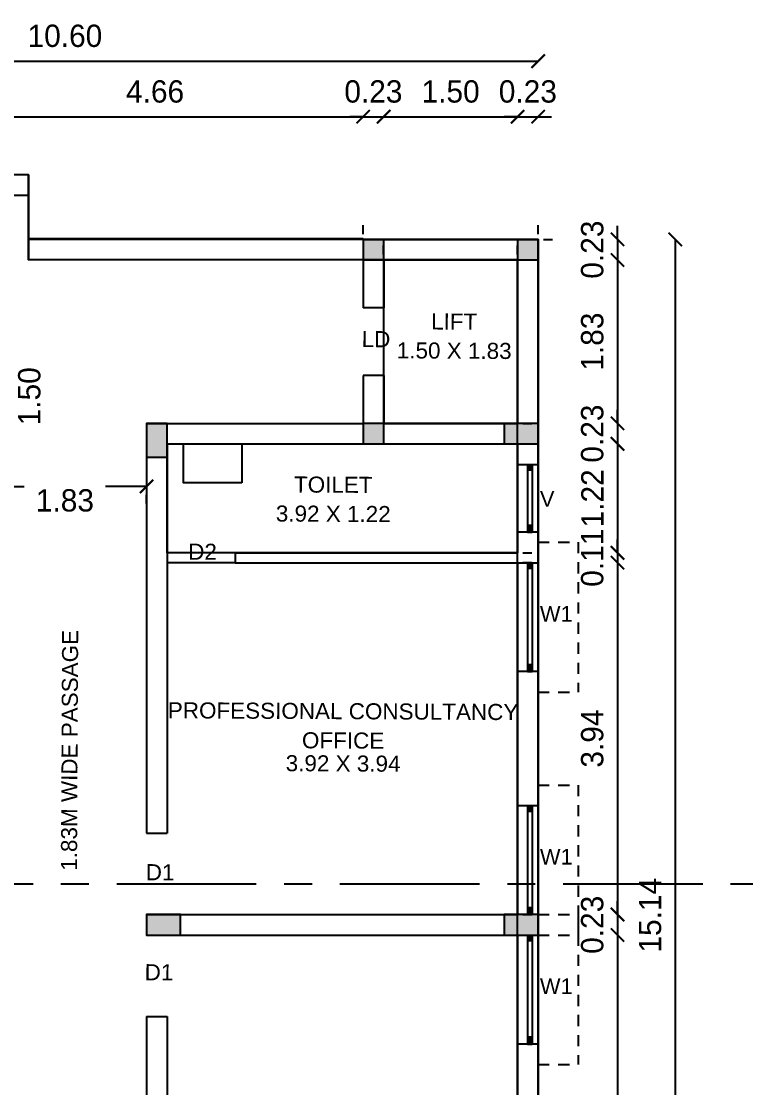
# Model space of a CAD drawing. Header units: metres. Extents: x 0 to 118, y 0 to 55.
# Drawn here: x 60.05 to 68.17, y 23.1 to 35.04 of the extents above; entities that cross this region are included whole.
import ezdxf
from ezdxf.enums import TextEntityAlignment as Align

# ---------------------------------------------------------------- set-up
doc = ezdxf.new("R2010")
doc.units = ezdxf.units.M
doc.header["$LTSCALE"] = 25
doc.header["$MEASUREMENT"] = 0
for name, pattern in [('CENTER', [2, 1.25, -0.25, 0.25, -0.25]), ('DOT2', [0.125, 0, -0.125]), ('HIDDEN', [0.375, 0.25, -0.125])]:
    doc.linetypes.add(name, pattern=pattern)
for name, color, linetype in [('BLK_1_FLR_2_BLT_UP_AREA', 7, 'Continuous'), ('BLK_1_FLR_2_CARPET_AREA', 7, 'Continuous'), ('BLK_1_FLR_2_EXIT_WIDTH_DOOR', 7, 'Continuous'), ('BLK_1_FLR_2_EXIT_WIDTH_STAIR', 7, 'Continuous'), ('BLK_1_FLR_2_LIFT_1', 7, 'Continuous'), ('BLK_1_FLR_2_WASH', 7, 'Continuous'), ('BLK_1_FLR_2_WC_BATH', 7, 'Continuous')]:
    doc.layers.add(name, color=color, linetype=linetype)
doc.styles.add('ARIAL', font='arial.ttf')
doc.styles.add('SANSSERIF', font='sas_____.pfb')
doc.styles.add('USA TEXT', font='GOTHIC.TTF')
doc.dimstyles.new('1-200-GD', dxfattribs={"dimtxt": 0.25, "dimasz": 0.15, "dimexe": 0.1, "dimexo": 0.06, "dimgap": 0.15, "dimtad": 1, "dimzin": 3, "dimdsep": 46, "dimtxsty": 'USA TEXT', "dimblk": 'ARCHTICK', "dimcen": 0, "dimclrd": 252, "dimclrt": 12, "dimadec": 0, "dimazin": 0, "dimtfac": 1, "dimtix": 1, "dimtmove": 2, "dimatfit": 3, "dimldrblk": 'OPEN90', "dimfxl": 0, "dimtolj": 1, "dimtzin": 0, "dimarcsym": 0})

# ---------------------------------------------------------------- blocks, each defined once
blk = doc.blocks.new('_ArchTick')
at = {"color": 0, "linetype": 'ByBlock', "const_width": 0.15}
blk.add_lwpolyline([(-0.5, -0.5), (0.5, 0.5)], dxfattribs=at)
blk = doc.blocks.new('*D116')
at = {"color": 0, "linetype": 'DOT2', "lineweight": -2}
for p, q in [((59.223, 32.658), (59.223, 34.072)), ((63.883, 32.658), (63.883, 34.072))]:
    blk.add_line(p, q, dxfattribs=at)
at = {"lineweight": -2}
blk.add_line((59.223, 33.972), (63.883, 33.972), dxfattribs=at)
at = {"layer": 'Defpoints', "color": 0}
for p in [(63.883, 33.972), (59.223, 32.598), (63.883, 32.598)]:
    blk.add_point(p, dxfattribs=at)
at = {"lineweight": -2, "xscale": 0.15, "yscale": 0.15, "zscale": 0.15, "rotation": 180}
blk.add_blockref('_ArchTick', (59.223, 33.972), dxfattribs=at)
at = {"lineweight": -2, "xscale": 0.15, "yscale": 0.15, "zscale": 0.15}
blk.add_blockref('_ArchTick', (63.883, 33.972), dxfattribs=at)
at = {"insert": (61.553, 34.253), "char_height": 0.25, "attachment_point": 5, "style": 'USA TEXT'}
blk.add_mtext('\\A1;4.66', dxfattribs=at)
blk = doc.blocks.new('_Open90')
at = {"color": 0, "linetype": 'ByBlock', "lineweight": -2}
for p, q in [((0, 0), (-1, 0)), ((-0.5, 0.5), (0, 0)), ((0, 0), (-0.5, -0.5))]:
    blk.add_line(p, q, dxfattribs=at)
blk = doc.blocks.new('*D117')
at = {"color": 0, "linetype": 'DOT2', "lineweight": -2}
for p, q in [((63.883, 32.658), (63.883, 34.072)), ((64.113, 32.428), (64.113, 34.072))]:
    blk.add_line(p, q, dxfattribs=at)
at = {"lineweight": -2}
for p, q in [((63.883, 33.972), (63.733, 33.972)), ((63.883, 33.972), (64.113, 33.972)), ((64.113, 33.972), (64.263, 33.972))]:
    blk.add_line(p, q, dxfattribs=at)
at = {"layer": 'Defpoints', "color": 0}
for p in [(64.113, 33.972), (63.883, 32.598), (64.113, 32.368)]:
    blk.add_point(p, dxfattribs=at)
at = {"lineweight": -2, "xscale": 0.15, "yscale": 0.15, "zscale": 0.15}
blk.add_blockref('_ArchTick', (63.883, 33.972), dxfattribs=at)
at = {"lineweight": -2, "xscale": 0.15, "yscale": 0.15, "zscale": 0.15, "rotation": 180}
blk.add_blockref('_ArchTick', (64.113, 33.972), dxfattribs=at)
at = {"insert": (63.998, 34.253), "char_height": 0.25, "attachment_point": 5, "style": 'USA TEXT'}
blk.add_mtext('\\A1;0.23', dxfattribs=at)
blk = doc.blocks.new('*D118')
at = {"color": 0, "linetype": 'DOT2', "lineweight": -2}
for p, q in [((64.113, 32.428), (64.113, 34.072)), ((65.613, 32.428), (65.613, 34.072))]:
    blk.add_line(p, q, dxfattribs=at)
at = {"lineweight": -2}
blk.add_line((64.113, 33.972), (65.613, 33.972), dxfattribs=at)
at = {"layer": 'Defpoints', "color": 0}
for p in [(65.613, 33.972), (64.113, 32.368), (65.613, 32.368)]:
    blk.add_point(p, dxfattribs=at)
at = {"lineweight": -2, "xscale": 0.15, "yscale": 0.15, "zscale": 0.15, "rotation": 180}
blk.add_blockref('_ArchTick', (64.113, 33.972), dxfattribs=at)
at = {"lineweight": -2, "xscale": 0.15, "yscale": 0.15, "zscale": 0.15}
blk.add_blockref('_ArchTick', (65.613, 33.972), dxfattribs=at)
at = {"insert": (64.863, 34.253), "char_height": 0.25, "attachment_point": 5, "style": 'USA TEXT'}
blk.add_mtext('\\A1;1.50', dxfattribs=at)
blk = doc.blocks.new('*D119')
at = {"color": 0, "linetype": 'DOT2', "lineweight": -2}
for p, q in [((65.613, 32.428), (65.613, 34.072)), ((65.843, 32.428), (65.843, 34.072))]:
    blk.add_line(p, q, dxfattribs=at)
at = {"lineweight": -2}
for p, q in [((65.613, 33.972), (65.463, 33.972)), ((65.613, 33.972), (65.843, 33.972)), ((65.843, 33.972), (65.993, 33.972))]:
    blk.add_line(p, q, dxfattribs=at)
at = {"layer": 'Defpoints', "color": 0}
for p in [(65.843, 33.972), (65.613, 32.368), (65.843, 32.368)]:
    blk.add_point(p, dxfattribs=at)
at = {"lineweight": -2, "xscale": 0.15, "yscale": 0.15, "zscale": 0.15}
blk.add_blockref('_ArchTick', (65.613, 33.972), dxfattribs=at)
at = {"lineweight": -2, "xscale": 0.15, "yscale": 0.15, "zscale": 0.15, "rotation": 180}
blk.add_blockref('_ArchTick', (65.843, 33.972), dxfattribs=at)
at = {"insert": (65.728, 34.253), "char_height": 0.25, "attachment_point": 5, "style": 'USA TEXT'}
blk.add_mtext('\\A1;0.23', dxfattribs=at)
blk = doc.blocks.new('*D120')
at = {"color": 0, "linetype": 'DOT2', "lineweight": -2}
for p, q in [((55.243, 32.658), (55.243, 34.694)), ((65.843, 32.658), (65.843, 34.694))]:
    blk.add_line(p, q, dxfattribs=at)
at = {"lineweight": -2}
blk.add_line((55.243, 34.594), (65.843, 34.594), dxfattribs=at)
at = {"layer": 'Defpoints', "color": 0}
for p in [(65.843, 34.594), (55.243, 32.598), (65.843, 32.598)]:
    blk.add_point(p, dxfattribs=at)
at = {"lineweight": -2, "xscale": 0.15, "yscale": 0.15, "zscale": 0.15, "rotation": 180}
blk.add_blockref('_ArchTick', (55.243, 34.594), dxfattribs=at)
at = {"lineweight": -2, "xscale": 0.15, "yscale": 0.15, "zscale": 0.15}
blk.add_blockref('_ArchTick', (65.843, 34.594), dxfattribs=at)
at = {"insert": (60.543, 34.876), "char_height": 0.25, "attachment_point": 5, "style": 'USA TEXT'}
blk.add_mtext('\\A1;10.60', dxfattribs=at)
blk = doc.blocks.new('*D133')
at = {"lineweight": -2}
for p, q in [((66.732, 32.598), (66.732, 32.748)), ((66.732, 32.598), (66.732, 32.368)), ((66.732, 32.368), (66.732, 32.218))]:
    blk.add_line(p, q, dxfattribs=at)
at = {"color": 0, "linetype": 'DOT2', "lineweight": -2}
for p, q in [((65.903, 32.598), (66.832, 32.598)), ((65.673, 32.368), (66.832, 32.368))]:
    blk.add_line(p, q, dxfattribs=at)
at = {"layer": 'Defpoints', "color": 0}
for p in [(65.843, 32.598), (65.613, 32.368), (66.732, 32.368)]:
    blk.add_point(p, dxfattribs=at)
at = {"lineweight": -2, "xscale": 0.15, "yscale": 0.15, "zscale": 0.15}
for p, rotation in [((66.732, 32.598), 270), ((66.732, 32.368), 90)]:
    blk.add_blockref('_ArchTick', p, dxfattribs=dict(at, rotation=rotation))
at = {"insert": (66.45, 32.483), "char_height": 0.25, "attachment_point": 5, "rotation": 90, "style": 'USA TEXT'}
blk.add_mtext('\\A1;0.23', dxfattribs=at)
blk = doc.blocks.new('*D134')
at = {"color": 0, "linetype": 'DOT2', "lineweight": -2}
for p, q in [((65.673, 32.368), (66.832, 32.368)), ((65.673, 30.538), (66.832, 30.538))]:
    blk.add_line(p, q, dxfattribs=at)
at = {"lineweight": -2}
blk.add_line((66.732, 32.368), (66.732, 30.538), dxfattribs=at)
at = {"layer": 'Defpoints', "color": 0}
for p in [(65.613, 32.368), (65.613, 30.538), (66.732, 30.538)]:
    blk.add_point(p, dxfattribs=at)
at = {"lineweight": -2, "xscale": 0.15, "yscale": 0.15, "zscale": 0.15}
for p, rotation in [((66.732, 32.368), 90), ((66.732, 30.538), 270)]:
    blk.add_blockref('_ArchTick', p, dxfattribs=dict(at, rotation=rotation))
at = {"insert": (66.45, 31.453), "char_height": 0.25, "attachment_point": 5, "rotation": 90, "style": 'USA TEXT'}
blk.add_mtext('\\A1;1.83', dxfattribs=at)
blk = doc.blocks.new('*D135')
at = {"lineweight": -2}
for p, q in [((66.732, 30.538), (66.732, 30.688)), ((66.732, 30.538), (66.732, 30.308)), ((66.732, 30.308), (66.732, 30.158))]:
    blk.add_line(p, q, dxfattribs=at)
at = {"color": 0, "linetype": 'DOT2', "lineweight": -2}
for p, q in [((65.673, 30.538), (66.832, 30.538)), ((65.673, 30.308), (66.832, 30.308))]:
    blk.add_line(p, q, dxfattribs=at)
at = {"layer": 'Defpoints', "color": 0}
for p in [(65.613, 30.538), (65.613, 30.308), (66.732, 30.308)]:
    blk.add_point(p, dxfattribs=at)
at = {"lineweight": -2, "xscale": 0.15, "yscale": 0.15, "zscale": 0.15}
for p, rotation in [((66.732, 30.538), 270), ((66.732, 30.308), 90)]:
    blk.add_blockref('_ArchTick', p, dxfattribs=dict(at, rotation=rotation))
at = {"insert": (66.45, 30.423), "char_height": 0.25, "attachment_point": 5, "rotation": 90, "style": 'USA TEXT'}
blk.add_mtext('\\A1;0.23', dxfattribs=at)
blk = doc.blocks.new('*D136')
at = {"color": 0, "linetype": 'DOT2', "lineweight": -2}
for p, q in [((65.673, 30.308), (66.832, 30.308)), ((65.673, 29.088), (66.832, 29.088))]:
    blk.add_line(p, q, dxfattribs=at)
at = {"lineweight": -2}
blk.add_line((66.732, 30.308), (66.732, 29.088), dxfattribs=at)
at = {"layer": 'Defpoints', "color": 0}
for p in [(65.613, 30.308), (65.613, 29.088), (66.732, 29.088)]:
    blk.add_point(p, dxfattribs=at)
at = {"lineweight": -2, "xscale": 0.15, "yscale": 0.15, "zscale": 0.15}
for p, rotation in [((66.732, 30.308), 90), ((66.732, 29.088), 270)]:
    blk.add_blockref('_ArchTick', p, dxfattribs=dict(at, rotation=rotation))
at = {"insert": (66.451, 29.698), "char_height": 0.25, "attachment_point": 5, "rotation": 90, "style": 'USA TEXT'}
blk.add_mtext('\\A1;1.22', dxfattribs=at)
blk = doc.blocks.new('*D137')
at = {"lineweight": -2}
for p, q in [((66.732, 29.088), (66.732, 29.238)), ((66.732, 29.088), (66.732, 28.978)), ((66.732, 28.978), (66.732, 28.828))]:
    blk.add_line(p, q, dxfattribs=at)
at = {"color": 0, "linetype": 'DOT2', "lineweight": -2}
for p, q in [((65.673, 29.088), (66.832, 29.088)), ((65.673, 28.978), (66.832, 28.978))]:
    blk.add_line(p, q, dxfattribs=at)
at = {"layer": 'Defpoints', "color": 0}
for p in [(65.613, 29.088), (65.613, 28.978), (66.732, 28.978)]:
    blk.add_point(p, dxfattribs=at)
at = {"lineweight": -2, "xscale": 0.15, "yscale": 0.15, "zscale": 0.15}
for p, rotation in [((66.732, 29.088), 270), ((66.732, 28.978), 90)]:
    blk.add_blockref('_ArchTick', p, dxfattribs=dict(at, rotation=rotation))
at = {"insert": (66.45, 29.033), "char_height": 0.25, "attachment_point": 5, "rotation": 90, "style": 'USA TEXT'}
blk.add_mtext('\\A1;0.11', dxfattribs=at)
blk = doc.blocks.new('*D138')
at = {"color": 0, "linetype": 'DOT2', "lineweight": -2}
for p, q in [((65.673, 28.978), (66.832, 28.978)), ((65.673, 25.038), (66.832, 25.038))]:
    blk.add_line(p, q, dxfattribs=at)
at = {"lineweight": -2}
blk.add_line((66.732, 28.978), (66.732, 25.038), dxfattribs=at)
at = {"layer": 'Defpoints', "color": 0}
for p in [(65.613, 28.978), (65.613, 25.038), (66.732, 25.038)]:
    blk.add_point(p, dxfattribs=at)
at = {"lineweight": -2, "xscale": 0.15, "yscale": 0.15, "zscale": 0.15}
for p, rotation in [((66.732, 28.978), 90), ((66.732, 25.038), 270)]:
    blk.add_blockref('_ArchTick', p, dxfattribs=dict(at, rotation=rotation))
at = {"insert": (66.45, 27.008), "char_height": 0.25, "attachment_point": 5, "rotation": 90, "style": 'USA TEXT'}
blk.add_mtext('\\A1;3.94', dxfattribs=at)
blk = doc.blocks.new('*D139')
at = {"lineweight": -2}
for p, q in [((66.732, 25.038), (66.732, 25.188)), ((66.732, 25.038), (66.732, 24.808)), ((66.732, 24.808), (66.732, 24.658))]:
    blk.add_line(p, q, dxfattribs=at)
at = {"color": 0, "linetype": 'DOT2', "lineweight": -2}
for p, q in [((65.673, 25.038), (66.832, 25.038)), ((65.673, 24.808), (66.832, 24.808))]:
    blk.add_line(p, q, dxfattribs=at)
at = {"layer": 'Defpoints', "color": 0}
for p in [(65.613, 25.038), (65.613, 24.808), (66.732, 24.808)]:
    blk.add_point(p, dxfattribs=at)
at = {"lineweight": -2, "xscale": 0.15, "yscale": 0.15, "zscale": 0.15}
for p, rotation in [((66.732, 25.038), 270), ((66.732, 24.808), 90)]:
    blk.add_blockref('_ArchTick', p, dxfattribs=dict(at, rotation=rotation))
at = {"insert": (66.45, 24.923), "char_height": 0.25, "attachment_point": 5, "rotation": 90, "style": 'USA TEXT'}
blk.add_mtext('\\A1;0.23', dxfattribs=at)
blk = doc.blocks.new('*D140')
at = {"color": 0, "linetype": 'DOT2', "lineweight": -2}
for p, q in [((65.673, 24.808), (66.832, 24.808)), ((65.673, 19.014), (66.832, 19.014))]:
    blk.add_line(p, q, dxfattribs=at)
at = {"lineweight": -2}
blk.add_line((66.732, 24.808), (66.732, 19.014), dxfattribs=at)
at = {"layer": 'Defpoints', "color": 0}
for p in [(65.613, 24.808), (65.613, 19.014), (66.732, 19.014)]:
    blk.add_point(p, dxfattribs=at)
at = {"lineweight": -2, "xscale": 0.15, "yscale": 0.15, "zscale": 0.15}
for p, rotation in [((66.732, 24.808), 90), ((66.732, 19.014), 270)]:
    blk.add_blockref('_ArchTick', p, dxfattribs=dict(at, rotation=rotation))
at = {"insert": (66.45, 21.911), "char_height": 0.25, "attachment_point": 5, "rotation": 90, "style": 'USA TEXT'}
blk.add_mtext('\\A1;5.79', dxfattribs=at)
blk = doc.blocks.new('*D144')
at = {"color": 0, "linetype": 'DOT2', "lineweight": -2}
for p, q in [((65.903, 32.598), (67.479, 32.598)), ((65.903, 17.462), (67.479, 17.462))]:
    blk.add_line(p, q, dxfattribs=at)
at = {"lineweight": -2}
blk.add_line((67.379, 32.598), (67.379, 17.462), dxfattribs=at)
at = {"layer": 'Defpoints', "color": 0}
for p in [(65.843, 32.598), (65.843, 17.462), (67.379, 17.462)]:
    blk.add_point(p, dxfattribs=at)
at = {"lineweight": -2, "xscale": 0.15, "yscale": 0.15, "zscale": 0.15}
for p, rotation in [((67.379, 32.598), 90), ((67.379, 17.462), 270)]:
    blk.add_blockref('_ArchTick', p, dxfattribs=dict(at, rotation=rotation))
at = {"insert": (67.098, 25.03), "char_height": 0.25, "attachment_point": 5, "rotation": 90, "style": 'USA TEXT'}
blk.add_mtext('\\A1;15.14', dxfattribs=at)
blk = doc.blocks.new('*D187')
at = {"layer": 'BLK_1_FLR_2_EXIT_WIDTH_DOOR', "color": 2, "linetype": 'DOT2', "lineweight": -2}
for p, q in [((59.628, 29.88), (59.628, 29.932)), ((61.458, 29.639), (61.458, 29.932))]:
    blk.add_line(p, q, dxfattribs=at)
at = {"layer": 'BLK_1_FLR_2_EXIT_WIDTH_DOOR', "color": 2, "lineweight": -2}
for p, q in [((59.628, 29.832), (60.087, 29.832)), ((61.458, 29.832), (60.999, 29.832))]:
    blk.add_line(p, q, dxfattribs=at)
at = {"layer": 'Defpoints', "color": 0}
for p in [(59.628, 29.82), (61.458, 29.832), (61.458, 29.579)]:
    blk.add_point(p, dxfattribs=at)
at = {"layer": 'BLK_1_FLR_2_EXIT_WIDTH_DOOR', "color": 2, "lineweight": -2, "xscale": 0.15, "yscale": 0.15, "zscale": 0.15, "rotation": 180}
blk.add_blockref('_ArchTick', (59.628, 29.832), dxfattribs=at)
at = {"layer": 'BLK_1_FLR_2_EXIT_WIDTH_DOOR', "color": 2, "lineweight": -2, "xscale": 0.15, "yscale": 0.15, "zscale": 0.15}
blk.add_blockref('_ArchTick', (61.458, 29.832), dxfattribs=at)
at = {"layer": 'BLK_1_FLR_2_EXIT_WIDTH_DOOR', "color": 2, "insert": (60.543, 29.674), "char_height": 0.25, "attachment_point": 5, "style": 'USA TEXT'}
blk.add_mtext('\\A1;1.83', dxfattribs=at)
blk = doc.blocks.new('*D198')
at = {"layer": 'BLK_1_FLR_2_EXIT_WIDTH_STAIR', "color": 1, "linetype": 'DOT2', "lineweight": -2}
for p, q in [((59.283, 31.591), (59.919, 31.591)), ((59.283, 30.091), (59.919, 30.091))]:
    blk.add_line(p, q, dxfattribs=at)
at = {"layer": 'BLK_1_FLR_2_EXIT_WIDTH_STAIR', "color": 1, "lineweight": -2}
blk.add_line((59.819, 31.591), (59.819, 30.091), dxfattribs=at)
at = {"layer": 'Defpoints', "color": 0}
for p in [(59.223, 31.591), (59.223, 30.091), (59.819, 30.091)]:
    blk.add_point(p, dxfattribs=at)
at = {"layer": 'BLK_1_FLR_2_EXIT_WIDTH_STAIR', "color": 1, "lineweight": -2, "xscale": 0.15, "yscale": 0.15, "zscale": 0.15}
for p, rotation in [((59.819, 31.591), 90), ((59.819, 30.091), 270)]:
    blk.add_blockref('_ArchTick', p, dxfattribs=dict(at, rotation=rotation))
at = {"layer": 'BLK_1_FLR_2_EXIT_WIDTH_STAIR', "color": 1, "insert": (60.145, 30.841), "char_height": 0.25, "attachment_point": 5, "rotation": 90, "style": 'USA TEXT'}
blk.add_mtext('\\A1;1.50', dxfattribs=at)

msp = doc.modelspace()

# ---------------------------------------------------------------- hatches: boundary and pattern name
h = msp.add_hatch(color=0)
h.dxf.hatch_style = 1
h.paths.add_polyline_path([(64.11322, 32.59784), (63.88322, 32.59784), (63.88322, 32.36784), (64.11322, 32.36784)])
h = msp.add_hatch(color=0)
h.dxf.hatch_style = 1
h.paths.add_polyline_path([(65.84322, 32.59784), (65.61322, 32.59784), (65.61322, 32.36784), (65.84322, 32.36784)])
h = msp.add_hatch(color=0)
h.dxf.hatch_style = 1
h.paths.add_polyline_path([(61.45837, 30.53784), (61.45837, 30.15784), (61.68837, 30.15784), (61.68837, 30.53784)])
h = msp.add_hatch(color=0)
h.dxf.hatch_style = 1
h.paths.add_polyline_path([(64.11322, 30.53784), (63.88322, 30.53784), (63.88322, 30.30784), (64.11322, 30.30784)])
h = msp.add_hatch(color=0)
h.dxf.hatch_style = 1
h.paths.add_polyline_path([(65.46322, 30.30784), (65.84322, 30.30784), (65.84322, 30.53784), (65.46322, 30.53784)])
h = msp.add_hatch(color=0)
h.dxf.hatch_style = 1
h.paths.add_polyline_path([(61.83837, 25.03784), (61.45837, 25.03784), (61.45837, 24.80784), (61.83837, 24.80784)])
h = msp.add_hatch(color=0)
h.dxf.hatch_style = 1
h.paths.add_polyline_path([(65.46322, 24.80784), (65.84322, 24.80784), (65.84322, 25.03784), (65.46322, 25.03784)])

# ---------------------------------------------------------------- linework, layer by layer
for p, q in [((60.13337, 33.32123), (60.13337, 32.36784)), ((63.88322, 32.60284), (60.13337, 32.60284)), ((63.88322, 32.59784), (60.13337, 32.59784)), ((63.88322, 32.59784), (65.84322, 32.59784)), ((63.88322, 32.59784), (63.88322, 31.83284)), ((65.84322, 32.59784), (65.84322, 17.39196)), ((64.11322, 32.36784), (65.61322, 32.36784)), ((64.11322, 32.36784), (64.11322, 31.83284)), ((65.61322, 32.36784), (65.61322, 30.53784)), ((64.11322, 31.83284), (63.88322, 31.83284)), ((63.88322, 31.07284), (63.88322, 30.53784)), ((64.11322, 31.07284), (63.88322, 31.07284)), ((64.11322, 31.07284), (64.11322, 30.53784)), ((61.45837, 30.53784), (63.88322, 30.53784)), ((61.45837, 30.53784), (61.45837, 25.94784)), ((64.11322, 30.53784), (65.61322, 30.53784)), ((61.68837, 30.30784), (65.61322, 30.30784)), ((61.68837, 30.30784), (61.68837, 25.94784)), ((65.61322, 30.30784), (65.61322, 29.08784)), ((62.44837, 29.08784), (65.61322, 29.08784)), ((62.44837, 29.08784), (62.44837, 28.97784)), ((62.44837, 28.97784), (61.68837, 28.97784)), ((62.44837, 28.97784), (65.61322, 28.97784)), ((65.61322, 28.97784), (65.61322, 25.03784)), ((65.61322, 28.97784), (65.61322, 25.03784)), ((61.45837, 25.94784), (61.68837, 25.94784)), ((61.45837, 25.03784), (65.61322, 25.03784)), ((61.45837, 25.03784), (61.45837, 24.80784)), ((61.45837, 24.80784), (65.61322, 24.80784)), ((65.61322, 24.80784), (65.61322, 19.01437)), ((61.45837, 23.89784), (61.68837, 23.89784)), ((61.45837, 23.89784), (61.45837, 17.68437)), ((61.68837, 23.89784), (61.68837, 17.68437))]:
    msp.add_line(p, q)
at = {"lineweight": -2, "ltscale": 20}
for p, q in [((65.72572, 30.07784), (65.72572, 29.31784)), ((65.72572, 30.07784), (65.72572, 29.31784)), ((65.77572, 30.07784), (65.77572, 29.31784)), ((65.77572, 30.07784), (65.77572, 29.31784)), ((65.72572, 28.97784), (65.72572, 27.75784)), ((65.72572, 28.97784), (65.72572, 27.75784)), ((65.77572, 28.97784), (65.77572, 27.75784)), ((65.77572, 28.97784), (65.77572, 27.75784)), ((65.72572, 26.25784), (65.72572, 25.03784)), ((65.72572, 26.25784), (65.72572, 25.03784)), ((65.77572, 26.25784), (65.77572, 25.03784)), ((65.77572, 26.25784), (65.77572, 25.03784)), ((65.72572, 24.80784), (65.72572, 23.58784)), ((65.72572, 24.80784), (65.72572, 23.58784)), ((65.77572, 24.80784), (65.77572, 23.58784)), ((65.77572, 24.80784), (65.77572, 23.58784))]:
    msp.add_line(p, q, dxfattribs=at)
at = {"color": 7, "linetype": 'HIDDEN', "lineweight": -2, "ltscale": 0.02}
for p, q in [((65.84322, 29.20784), (66.29322, 29.20784)), ((66.29322, 29.20784), (66.29322, 27.52784)), ((65.84322, 27.52784), (66.29322, 27.52784)), ((65.84322, 26.48784), (66.29322, 26.48784)), ((66.29322, 26.48784), (66.29322, 24.80784)), ((65.84322, 25.03784), (66.29322, 25.03784)), ((66.29322, 25.03784), (66.29322, 23.35784)), ((65.84322, 24.80784), (66.29322, 24.80784)), ((65.84322, 23.35784), (66.29322, 23.35784))]:
    msp.add_line(p, q, dxfattribs=at)
at = {"linetype": 'CENTER', "ltscale": 0.05}
msp.add_line((18.62359, 25.38091), (82.66815, 25.38091), dxfattribs=at)
for points in [[(64.11322, 32.36784), (64.11322, 32.59784), (63.88322, 32.59784), (63.88322, 32.36784)], [(65.84322, 32.36784), (65.84322, 32.59784), (65.61322, 32.59784), (65.61322, 32.36784)], [(61.68837, 30.53784), (61.45837, 30.53784), (61.45837, 30.15784), (61.68837, 30.15784)], [(64.11322, 30.30784), (64.11322, 30.53784), (63.88322, 30.53784), (63.88322, 30.30784)], [(65.46322, 30.53784), (65.46322, 30.30784), (65.84322, 30.30784), (65.84322, 30.53784)], [(65.61322, 30.07784), (65.84322, 30.07784), (65.84322, 29.31784), (65.61322, 29.31784)], [(65.61322, 28.97784), (65.84322, 28.97784), (65.84322, 27.75784), (65.61322, 27.75784)], [(65.61322, 26.25784), (65.84322, 26.25784), (65.84322, 25.03784), (65.61322, 25.03784)], [(61.83837, 24.80784), (61.83837, 25.03784), (61.45837, 25.03784), (61.45837, 24.80784)], [(65.46322, 25.03784), (65.46322, 24.80784), (65.84322, 24.80784), (65.84322, 25.03784)], [(65.61322, 24.80784), (65.84322, 24.80784), (65.84322, 23.58784), (65.61322, 23.58784)]]:
    msp.add_lwpolyline(points, close=True)
at = {"lineweight": -2, "ltscale": 20}
for points in [[(65.72572, 29.31784), (65.77572, 29.31784), (65.77572, 29.39284), (65.72572, 29.39284)], [(65.72572, 29.31784), (65.77572, 29.31784), (65.77572, 29.39284), (65.72572, 29.39284)], [(65.72572, 27.75784), (65.77572, 27.75784), (65.77572, 27.83284), (65.72572, 27.83284)], [(65.72572, 27.75784), (65.77572, 27.75784), (65.77572, 27.83284), (65.72572, 27.83284)], [(65.72572, 25.03784), (65.77572, 25.03784), (65.77572, 25.11284), (65.72572, 25.11284)], [(65.72572, 25.03784), (65.77572, 25.03784), (65.77572, 25.11284), (65.72572, 25.11284)], [(65.72572, 23.58784), (65.77572, 23.58784), (65.77572, 23.66284), (65.72572, 23.66284)], [(65.72572, 23.58784), (65.77572, 23.58784), (65.77572, 23.66284), (65.72572, 23.66284)]]:
    msp.add_lwpolyline(points, close=True, dxfattribs=at)
for points in [[(65.72572, 30.07784), (65.77572, 30.07784), (65.72572, 30.00284), (65.77572, 30.00284)], [(65.72572, 30.07784), (65.77572, 30.07784), (65.72572, 30.00284), (65.77572, 30.00284)], [(65.72572, 29.31784), (65.77572, 29.31784), (65.72572, 29.39284), (65.77572, 29.39284)], [(65.72572, 29.31784), (65.77572, 29.31784), (65.72572, 29.39284), (65.77572, 29.39284)], [(65.72572, 28.97784), (65.77572, 28.97784), (65.72572, 28.90284), (65.77572, 28.90284)], [(65.72572, 28.97784), (65.77572, 28.97784), (65.72572, 28.90284), (65.77572, 28.90284)], [(65.72572, 27.75784), (65.77572, 27.75784), (65.72572, 27.83284), (65.77572, 27.83284)], [(65.72572, 27.75784), (65.77572, 27.75784), (65.72572, 27.83284), (65.77572, 27.83284)], [(65.72572, 26.25784), (65.77572, 26.25784), (65.72572, 26.18284), (65.77572, 26.18284)], [(65.72572, 26.25784), (65.77572, 26.25784), (65.72572, 26.18284), (65.77572, 26.18284)], [(65.72572, 25.03784), (65.77572, 25.03784), (65.72572, 25.11284), (65.77572, 25.11284)], [(65.72572, 25.03784), (65.77572, 25.03784), (65.72572, 25.11284), (65.77572, 25.11284)], [(65.72572, 24.80784), (65.77572, 24.80784), (65.72572, 24.73284), (65.77572, 24.73284)], [(65.72572, 24.80784), (65.77572, 24.80784), (65.72572, 24.73284), (65.77572, 24.73284)], [(65.72572, 23.58784), (65.77572, 23.58784), (65.72572, 23.66284), (65.77572, 23.66284)], [(65.72572, 23.58784), (65.77572, 23.58784), (65.72572, 23.66284), (65.77572, 23.66284)]]:
    msp.add_solid(points, dxfattribs=at)
at = {"layer": 'BLK_1_FLR_2_BLT_UP_AREA', "color": 18}
msp.add_lwpolyline([(65.84322, 32.59784), (63.88322, 32.59784), (60.13337, 32.59784), (60.13337, 33.32123), (55.24337, 33.32123), (55.24337, 17.40543), (65.84322, 17.39196)], close=True, dxfattribs=at)
at = {"layer": 'BLK_1_FLR_2_CARPET_AREA', "color": 32}
msp.add_lwpolyline([(55.47337, 33.09123), (55.47337, 17.69537), (65.61337, 17.69537), (65.61337, 32.36784), (60.13337, 32.36784), (60.13337, 33.09123), (55.47337, 33.09123)], close=True, dxfattribs=at)
at = {"layer": 'BLK_1_FLR_2_LIFT_1', "color": 30}
msp.add_lwpolyline([(64.11322, 32.36784), (65.61322, 32.36784), (65.61322, 30.53784), (64.11322, 30.53784)], close=True, dxfattribs=at)
at = {"layer": 'BLK_1_FLR_2_WASH', "color": 56}
msp.add_lwpolyline([(62.52621, 29.87319), (61.87049, 29.87319), (61.87049, 30.30784), (62.52621, 30.30784)], close=True, dxfattribs=at)
at = {"layer": 'BLK_1_FLR_2_WC_BATH', "color": 3}
msp.add_lwpolyline([(61.68837, 30.30784), (65.61322, 30.30784), (65.61322, 29.08784), (61.68837, 29.08784)], close=True, dxfattribs=at)

# ---------------------------------------------------------------- texts
at = {"style": 'SANSSERIF'}
for s, rotation, p in [('LIFT', 359.698808, (64.90343, 31.67792)), ('LD', 359.698808, (64.02734, 31.48109)), ('1.50 X 1.83', 359.698808, (64.90343, 31.35198)), ('TOILET', 359.698808, (63.54854, 29.85117)), ('3.92 X 1.22', 359.698808, (63.54854, 29.52523)), ('D2', 359.698808, (62.08445, 29.10051)), ('1.83M WIDE PASSAGE', 89.698808, (60.59496, 26.87654)), ('PROFESSIONAL CONSULTANCY', 359.698808, (63.6587, 27.31508)), ('OFFICE', 359.698808, (63.6587, 26.98707)), ('3.92 X 3.94', 359.698808, (63.6587, 26.7295)), ('D1', 359.698808, (61.60906, 25.51141)), ('D1', 359.698808, (61.59653, 24.39144))]:
    msp.add_text(s, height=0.18, rotation=rotation, dxfattribs=at).set_placement(p, align=Align.MIDDLE_CENTER)
at = {"color": 7, "lineweight": -2, "style": 'ARIAL'}
for s, p in [('V', (65.86314, 29.6048)), ('W1 ', (65.86314, 28.31794)), ('W1 ', (65.86314, 25.59794)), ('W1 ', (65.86314, 24.14794))]:
    msp.add_text(s, height=0.175, dxfattribs=at).set_placement(p)

# ---------------------------------------------------------------- dimensions: what is measured, and where the dimension line sits
for base, p1, p2, picture, middle in [((65.84322, 34.5944), (55.24337, 32.59784), (65.84322, 32.59784), '*D120', (60.5433, 34.87568)), ((63.88322, 33.97165), (59.22337, 32.59784), (63.88322, 32.59784), '*D116', (61.5533, 34.25293)), ((64.11322, 33.97165), (63.88322, 32.59784), (64.11322, 32.36784), '*D117', (63.99822, 34.25293)), ((65.61322, 33.97165), (64.11322, 32.36784), (65.61322, 32.36784), '*D118', (64.86322, 34.25293)), ((65.84322, 33.97165), (65.61322, 32.36784), (65.84322, 32.36784), '*D119', (65.72822, 34.25293))]:
    dim = msp.add_linear_dim(base=base, p1=p1, p2=p2, dimstyle='1-200-GD', override={"dimclrd": 256, "dimclrt": 256})
    dim.commit()
    dim.dimension.update_dxf_attribs({"geometry": picture, "text_midpoint": middle})
for base, p1, p2, picture, middle in [((66.73169, 32.36784), (65.84322, 32.59784), (65.61322, 32.36784), '*D133', (66.4504, 32.48284)), ((67.37942, 17.4619), (65.84322, 32.59784), (65.84322, 17.4619), '*D144', (67.09813, 25.02987)), ((66.73169, 30.53784), (65.61322, 32.36784), (65.61322, 30.53784), '*D134', (66.4504, 31.45284)), ((66.73169, 30.30784), (65.61322, 30.53784), (65.61322, 30.30784), '*D135', (66.4504, 30.42284)), ((66.73169, 29.08784), (65.61322, 30.30784), (65.61322, 29.08784), '*D136', (66.45117, 29.69784)), ((66.73169, 28.97784), (65.61322, 29.08784), (65.61322, 28.97784), '*D137', (66.4504, 29.03284)), ((66.73169, 25.03784), (65.61322, 28.97784), (65.61322, 25.03784), '*D138', (66.4504, 27.00784)), ((66.73169, 24.80784), (65.61322, 25.03784), (65.61322, 24.80784), '*D139', (66.4504, 24.92284)), ((66.73169, 19.01437), (65.61322, 24.80784), (65.61322, 19.01437), '*D140', (66.4504, 21.9111))]:
    dim = msp.add_linear_dim(base=base, p1=p1, p2=p2, angle=90, dimstyle='1-200-GD', override={"dimclrd": 256, "dimclrt": 256})
    dim.commit()
    dim.dimension.update_dxf_attribs({"geometry": picture, "text_midpoint": middle})
at = {"layer": 'BLK_1_FLR_2_EXIT_WIDTH_DOOR', "color": 2}
dim = msp.add_linear_dim(base=(61.45837, 29.83244), p1=(59.62837, 29.81966), p2=(61.45837, 29.57866), dimstyle='1-200-GD', override={"dimclrd": 2, "dimclre": 2, "dimclrt": 2}, dxfattribs=at)
dim.commit()
dim.dimension.update_dxf_attribs({"geometry": '*D187', "text_midpoint": (60.54337, 29.6738), "dimtype": 160})
at = {"layer": 'BLK_1_FLR_2_EXIT_WIDTH_STAIR', "color": 1}
dim = msp.add_linear_dim(base=(59.81927, 30.09123), p1=(59.22337, 31.59123), p2=(59.22337, 30.09123), angle=90, dimstyle='1-200-GD', override={"dimclrd": 1, "dimclre": 1, "dimclrt": 1}, dxfattribs=at)
dim.commit()
dim.dimension.update_dxf_attribs({"geometry": '*D198', "text_midpoint": (60.14524, 30.84123), "dimtype": 160})

doc.saveas('drawing.dxf')
